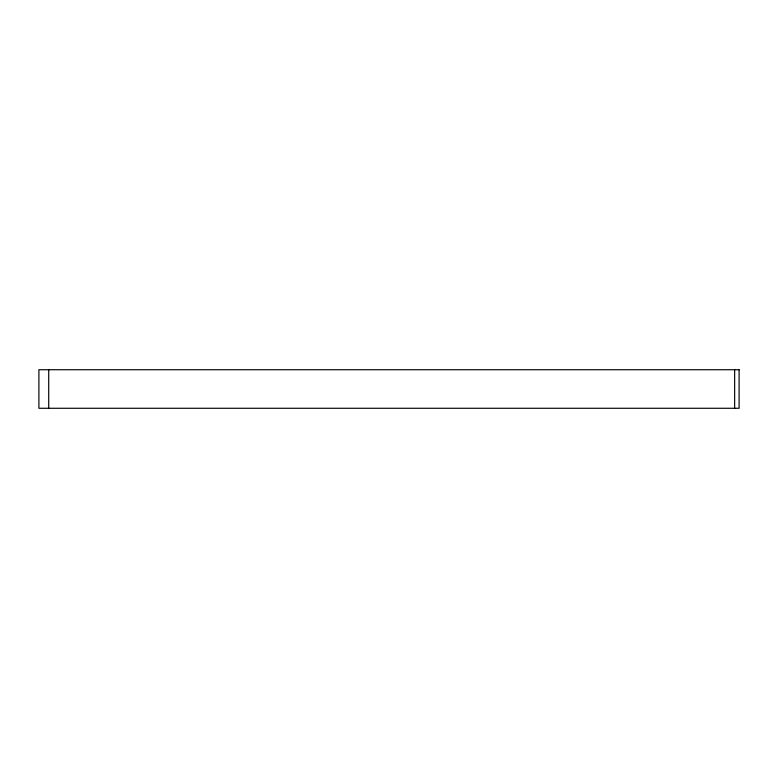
<?xml version="1.0" encoding="UTF-8"?>
<svg xmlns="http://www.w3.org/2000/svg" width="778" height="778" viewBox="0 0 778 778"><rect width="100%" height="100%" fill="white"/><g stroke="black" fill="none" stroke-linecap="round" stroke-linejoin="round"><path stroke-width="1.17" d="M734.646 369.725L734.646 408.275M48.722 369.725L48.722 408.275M739.1 369.725L38.9 369.725L38.9 408.275L739.1 408.275L739.1 369.725"/></g></svg>
